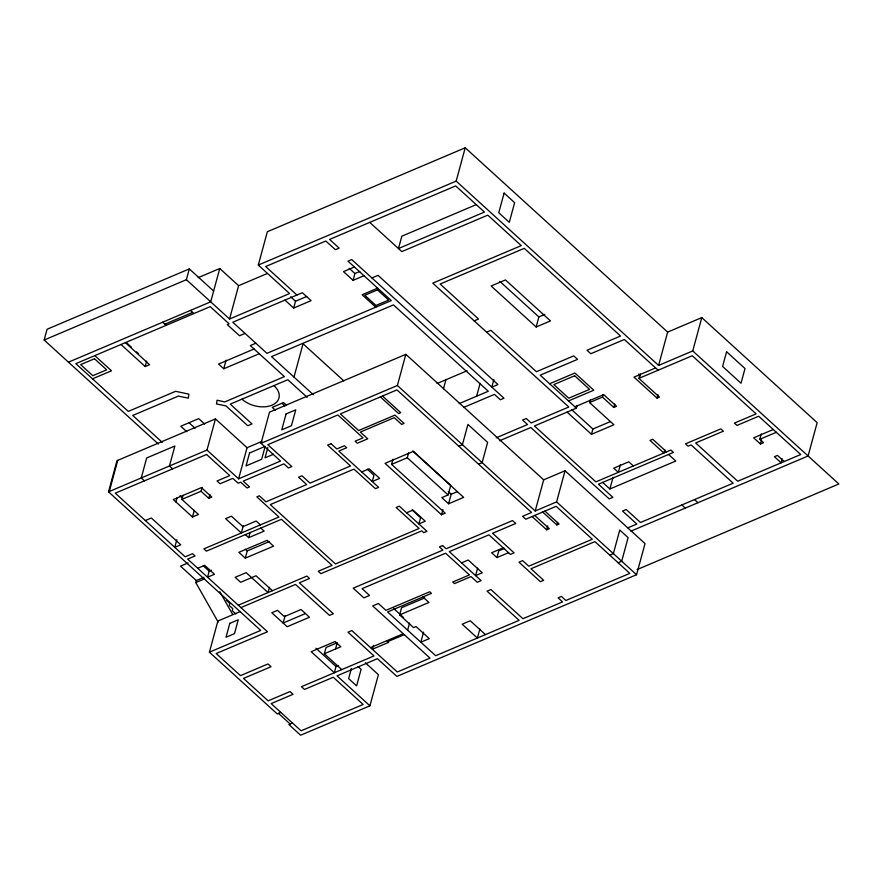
<?xml version="1.0" encoding="UTF-8"?>
<svg xmlns="http://www.w3.org/2000/svg" width="883" height="883" viewBox="0 0 883 883"><rect width="100%" height="100%" fill="white"/><g stroke="black" fill="none" stroke-linecap="round" stroke-linejoin="round"><path stroke-width="1.32" d="M158.355 444.028L44.15 340.032L47.075 329.26L189.315 268.907L213.631 291.048M280.827 712.404L277.229 713.928L209.414 652.184L260.728 630.418L108.532 491.831L116.986 460.683L215.452 418.906L247.063 447.703L238.609 478.851L206.986 450.065L215.452 418.906M109.271 491.522L117.726 460.363M120.982 344.502L145.176 366.522L146.655 361.081M44.15 340.032L186.379 279.69L189.315 268.907M186.379 279.69L229.558 319.006L238.609 285.684L219.757 268.509L210.695 301.831L68.466 362.173M175.905 501.93L176.986 497.935M202.108 487.361L201.048 491.257L208.818 498.343L211.81 497.074L201.423 487.615L173.289 499.557L192.461 517.008L198.454 514.458L181.898 499.381L182.98 495.396M176.832 539.745L174.768 547.35L180.783 544.8L151.335 517.99L145.331 520.54M254.083 349.006L218.565 364.072L223.741 368.785L226.07 360.22M229.558 319.006L289.58 293.542L258.289 265.055L267.35 231.732L465.22 147.781L667.647 332.096L658.597 365.43L456.169 181.103L465.22 147.781M192.461 517.008L194.271 510.363M208.818 498.343L209.878 494.447M218.189 622.085L195.794 582.581L196.335 580.55L203.929 577.339M211.501 570.197L209.205 571.169L207.56 577.206L214.47 574.281L204.646 565.33L197.726 568.255M284.955 300.11L293.675 308.046L295.529 301.224L306.721 296.478M238.609 478.851L280.529 461.069L261.048 443.321L269.514 412.173L405.849 354.337L543.674 479.833L535.208 510.981L397.383 385.485L405.849 354.337M243.322 525.672L241.335 532.968L225.607 518.641L231.412 516.18L242.913 526.654L256.191 521.025L260.419 524.877M209.414 652.184L217.88 621.036L240.408 611.477M267.825 447.526L265.021 457.847L273.443 454.281M245.364 534.612L248.719 537.659L250.165 532.339M293.995 377.085L303.046 343.763L343.818 380.882M245.286 558.155L273.564 546.158L267.141 540.308L238.863 552.305L245.286 558.155L247.251 550.915L269.381 541.533M269.458 587.361L268.046 592.57L246.169 572.648L235.165 577.316L240.629 582.283L256.015 575.76L272.439 590.705M354.392 266.997L343.487 271.622L353.068 280.341L354.922 273.52L359.767 271.467M285.165 615.539L283.123 623.045L305.496 613.553L309.447 617.261L287.163 626.72L271.821 612.747L277.472 610.341L284.348 616.599L301.059 609.513L305.496 613.553M341.765 669.612L324.348 653.751L326.037 647.504L337.207 642.769L335.507 649.016M338.498 665.473L336.026 666.522L334.326 672.769L311.18 651.687L335.121 641.522L340.849 646.742L324.348 653.751M412.847 450.915L450.705 485.396L448.111 494.933L441.809 497.615L448.586 503.785L463.674 497.383L413.189 451.423L385.054 463.354L441.522 514.767L445.22 513.2L391.611 464.381L393.023 459.193M391.611 464.381L407.262 457.736L408.564 452.968M351.379 668.398L348.608 678.597L356.611 685.881L361.114 669.314L358.112 666.577M373.41 645.374L372.35 649.27L388.697 642.327L386.897 640.694M443.487 388.719L445.915 379.745M292.472 723.011L288.873 724.535L300.617 735.219L369.922 705.815L378.388 674.667L365.419 662.857M423.575 632.14L420.838 642.206L429.293 638.619L416.081 626.599L413.608 627.636L399.624 614.91L401.566 607.747L424.778 597.901M407.626 630.175L409.569 623.023M441.522 514.767L442.924 509.579M476.632 396.202L480.12 383.377M448.586 503.785L451.18 494.248L457.471 491.577M493.884 379.502L491.809 387.129L497.935 384.524L378.023 275.341L371.898 277.935M536.147 326.986L550.462 320.915L505.451 279.922L491.136 286.004L536.147 326.986L538.873 316.931L544.844 314.392M477.637 568.155L475.606 575.628L482.273 572.802L468.222 560.01L461.566 562.835M503.222 547.846L491.632 552.769L496.941 557.592L498.774 550.826L504.579 548.365M479.866 628.95L477.394 638.034L462.206 624.193L470.264 620.782L485.451 634.612M499.524 440.772L530.804 427.504L609.226 498.906L612.868 497.361L598.431 484.204L673.42 452.394L670.859 450.065L595.87 481.875L534.458 425.959L576.422 408.145L577.14 405.507M532.085 516.533L546.665 529.8L547.714 525.926M535.208 510.981L556.588 501.908L565.054 470.76L645.02 543.575L636.555 574.723L396.886 676.411L377.427 658.696L337.008 675.848L369.922 705.815M567.085 412.107L591.455 434.304L613.928 424.767L589.557 402.571L590.274 399.933M542.67 512.041L556.864 524.955L557.559 522.372M591.455 434.304L592.89 429.017L610.374 421.599M589.557 402.571L602.449 397.107L603.067 394.822M602.449 397.107L613.817 407.46L614.745 404.028M655.605 367.946L633.972 377.118L657.029 398.112L659.435 397.096L638.895 378.388L640.131 373.818M602.67 482.405L609.888 488.983L613.045 477.35M620.429 464.579L618.31 472.361L613.74 468.189L628.784 461.809L633.365 465.97M657.029 398.112L657.967 394.69M664.8 449.613L663.861 453.034L650.009 440.418L652.736 439.259L666.588 451.875M658.597 365.43L692.736 350.937L701.786 317.615L817.15 422.659L808.1 455.981L630.959 531.136M773.265 429.502L753.674 437.825L760.451 443.994L763.508 442.692L759.788 439.304L761.223 433.983M760.451 443.994L761.532 440.01M782.217 458.84L781.135 462.824L774.424 456.721L777.493 455.418L784.192 461.522M198.167 277.659L219.757 268.509M258.289 265.055L456.169 181.103M238.609 285.684L267.372 273.476M164.845 324.182L192.604 312.405M476.412 204.558L401.831 236.203L398.476 248.542L484.436 212.075L455.694 185.905L329.591 239.414L339.149 248.123L335.408 249.712L325.838 241.004L265.662 266.534L296.942 295.021M92.505 378.829L111.479 370.783L94.801 355.606M145.176 366.522L149.558 364.668L125.375 342.637M353.068 280.341L363.973 275.717M293.675 308.046L311.092 300.661L302.361 292.714L232.792 322.24L266.942 353.332L391.279 300.584L347.979 261.147L351.721 259.569L503.994 398.211L500.341 399.756L494.436 394.381L463.531 407.493M245.055 333.41L239.525 335.75L227.262 324.58L229.083 323.807L210.22 306.633L75.839 363.653L128.278 411.412L175.64 391.312L188.863 394.16L188.322 398.145L178.388 396.092L132.737 415.463L162.251 442.339M377.637 288.167L362.129 294.745L375.761 307.163M255.838 343.222L250.308 345.573L284.403 376.622L224.79 401.908L217.03 400.231L216.523 403.961L226.015 405.926L247.781 425.738L252.008 423.939L230.242 404.127L287.803 379.712L307.118 397.295M223.741 368.785L259.26 353.719M474.193 320.86L478.531 319.017L440.12 284.039L524.259 248.344L620.55 336.026L586.985 350.264L590.793 353.73L624.358 339.491L658.122 370.231M108.532 491.831L206.986 450.065M486.61 332.174L490.959 330.33L536.411 371.721L573.751 355.871L577.57 359.348L540.219 375.187L576.422 408.145M247.063 447.703L261.865 441.423M261.048 443.321L397.383 385.485M437.107 383.487L467.052 370.783M181.898 499.381L201.048 491.257M459.237 403.586L488.299 391.246L393.454 304.889L271.522 356.622L313.355 394.723M667.647 332.096L701.786 317.615M549.623 383.752L574.899 373.023L593.784 390.209L568.497 400.937M361.754 471.952L369.138 468.818L379.646 478.387L372.251 481.522L373.962 475.253L367.273 469.16M458.818 446.224L462.416 444.701L467.924 424.425L487.637 442.372L482.129 462.648L478.531 464.171M188.035 562.957L180.518 566.146L196.335 580.55M248.719 537.659L264.138 531.125L260.783 528.067M496.246 437.791L527.537 424.524L522.615 420.043L526.257 418.498L531.18 422.979L568.807 407.008L432.78 283.156L521.268 245.617L487.791 215.132L401.831 251.6L369.734 222.373M638.895 378.388L692.261 355.739L756.124 413.895L734.413 423.1L736.974 425.429L758.674 416.224L800.726 454.513L737.713 481.246L695.661 442.957L723.365 431.202L720.815 428.873L685.495 443.851L688.056 446.18L691.08 444.9L733.144 483.189L640.484 522.504L626.213 509.513L622.57 511.058L636.831 524.049L627.968 527.802M574.954 406.809L603.707 394.613L616.544 406.301L613.817 407.46M195.794 582.581L204.635 578.829M406.599 512.791L412.99 510.076L425.253 521.235L418.862 523.95L420.562 517.681L412.074 509.955M238.289 605.197L306.931 576.069L309.569 578.475L299.348 582.802L333.332 613.74L329.491 615.374L295.507 584.436L240.927 607.592M543.674 479.833L565.054 470.76M609.888 488.983L675.782 461.025L668.552 454.458M556.864 524.955L559.082 524.016L544.888 511.091M546.665 529.8L549.292 528.685L534.712 515.418M759.788 439.304L776.323 432.284M496.941 557.592L508.531 552.681M399.624 614.91L428.928 602.471L422.913 596.985M370.551 647.625L403.244 633.751M387.869 641.577L404.226 634.645M609.778 555.142L613.376 553.619L619.778 530.032L628.111 537.626L621.709 561.213L618.111 562.736M637.051 569.601L838.85 483.983L692.736 350.937M638.53 374.16L640.539 375.981M499.866 281.412L538.873 316.931M694.513 499.579L697.956 502.714M681.853 504.944L685.296 508.089M571.566 409.602L592.89 429.017M349.171 268.289L354.922 273.52M556.588 501.908L636.555 574.723M290.684 296.82L295.529 301.224M382.494 396.026L400.761 412.659L398.652 413.553L380.385 396.92M448.277 491.599L451.18 494.248M407.262 457.736L448.111 494.933M190.43 310.43L193.885 313.564M286.511 405.308L283.553 402.604L272.262 407.394L275.22 410.098M281.997 403.31L284.955 406.003M162.671 322.207L166.125 325.341M126.49 342.714L131.534 347.306M136.567 351.898L138.587 353.73M204.668 424.061L198.708 418.63L180.794 426.235L186.743 431.666M393.564 608.442L403.564 617.548M189.15 422.836L195.099 428.266M172.604 468.862L169.448 465.992L174.878 446.003L146.677 457.968L141.247 477.957L144.404 480.827M245.419 549.248L247.251 550.915M180.022 495.727L182.936 498.387M315.893 648.188L336.026 666.522M203.3 565.804L209.205 571.169M226.335 600.263L229.856 603.464L229.304 605.484L232.814 608.685L232.273 610.716L235.783 613.917M278.498 713.398L290.143 723.994M219.79 591.698L232.682 614.447M273.951 385.584A21.744 13.808 15.2 0 1 272.019 405.176A21.744 13.808 15.2 0 1 241.953 399.16M249.536 453.001L246.026 465.904L261.677 459.27L265.176 446.356L249.536 453.001M286.081 413.939L281.754 429.833L291.445 425.727L295.761 409.833L286.081 413.939M229.801 623.365L226.026 637.239L234.492 633.652L238.255 619.778L229.801 623.365M504.105 193.079L498.763 212.726L509.292 222.317L514.634 202.671L504.105 193.079M726.588 351.765L722.603 366.456L741.025 383.233L745.009 368.542L726.588 351.765M94.492 358.741L80.651 364.613L92.814 375.694L106.655 369.822L94.492 358.741M377.471 289.889L364.767 295.275L375.937 305.441L388.641 300.054L377.471 289.889M206.556 454.469L115.287 493.189L185.154 556.809L192.549 553.674L195.055 555.948L187.66 559.094L267.483 631.775L216.18 653.541L240.452 675.638L267.99 663.961L271.015 666.72L243.487 678.398L268.134 700.848L290.032 691.555L293.057 694.314L271.158 703.596L301.048 730.815L363.167 704.468L333.277 677.25L304.458 689.468L301.434 686.72L374.017 655.926L347.957 632.195L351.809 630.561L397.317 672.007L430.021 658.133L372.681 605.915L378.377 603.497L385.904 610.352L429.701 591.776L431.445 593.365L387.615 611.963L435.683 655.727L519.116 620.33L487.074 591.157L490.893 589.546L522.924 618.718L562.581 601.897L558.1 597.813L561.378 596.422L565.86 600.506L629.8 573.376L594.932 541.621L530.992 568.751L543.674 580.308L540.396 581.698L518.961 562.173L522.626 560.628L528.751 566.202L592.305 539.237L556.158 506.312L525.76 519.215L522.581 516.312L531.588 512.482L396.953 389.889L340.374 413.895L358.641 430.529L394.955 415.12L404.039 423.399L401.655 424.414L394.26 417.681L360.341 432.074L367.736 438.807L357.317 443.222L355.098 441.202L363.012 437.847L337.869 414.955L267.803 444.679L291.809 466.544L288.443 467.968L283.907 463.851L243.2 481.125L249.558 486.908L247.041 487.968L240.684 482.184L238.167 483.255L232.792 478.365L220.088 483.752L217.052 480.981L229.757 475.595L206.556 454.469M331.015 443.685L327.626 445.12L350.507 465.959L310.032 483.133L301.953 475.771L298.586 477.206L306.666 484.568L265.949 501.831L259.337 495.816L256.821 496.875L278.94 517.019L203.885 548.862L206.39 551.147L281.445 519.303L332.074 565.407L318.233 571.279L320.86 573.674L421.787 530.86L423.774 532.681L426.964 531.323L399.315 506.158L396.136 507.504L419.149 528.464L335.474 563.961L270.275 504.601L353.962 469.105L375.463 488.685L378.641 487.339L338.818 451.07L346.677 447.747L344.458 445.727L336.809 448.961L331.015 443.685M574.634 375.772L553.84 384.591L568.773 398.189L589.568 389.37L574.634 375.772M442.582 545.551L439.403 546.908L442.913 550.109L353.189 588.177L363.84 597.868L369.547 595.451L362.074 588.652L445.595 553.222L469.425 574.921L452.725 582.007L454.48 583.597L471.047 576.566L477.295 582.261L481.114 580.639L449.281 551.654L488.939 534.833L510.44 554.425L514.105 552.868L492.593 533.277L515.716 523.476L512.537 520.573L446.103 548.762L442.582 545.551"/></g></svg>
